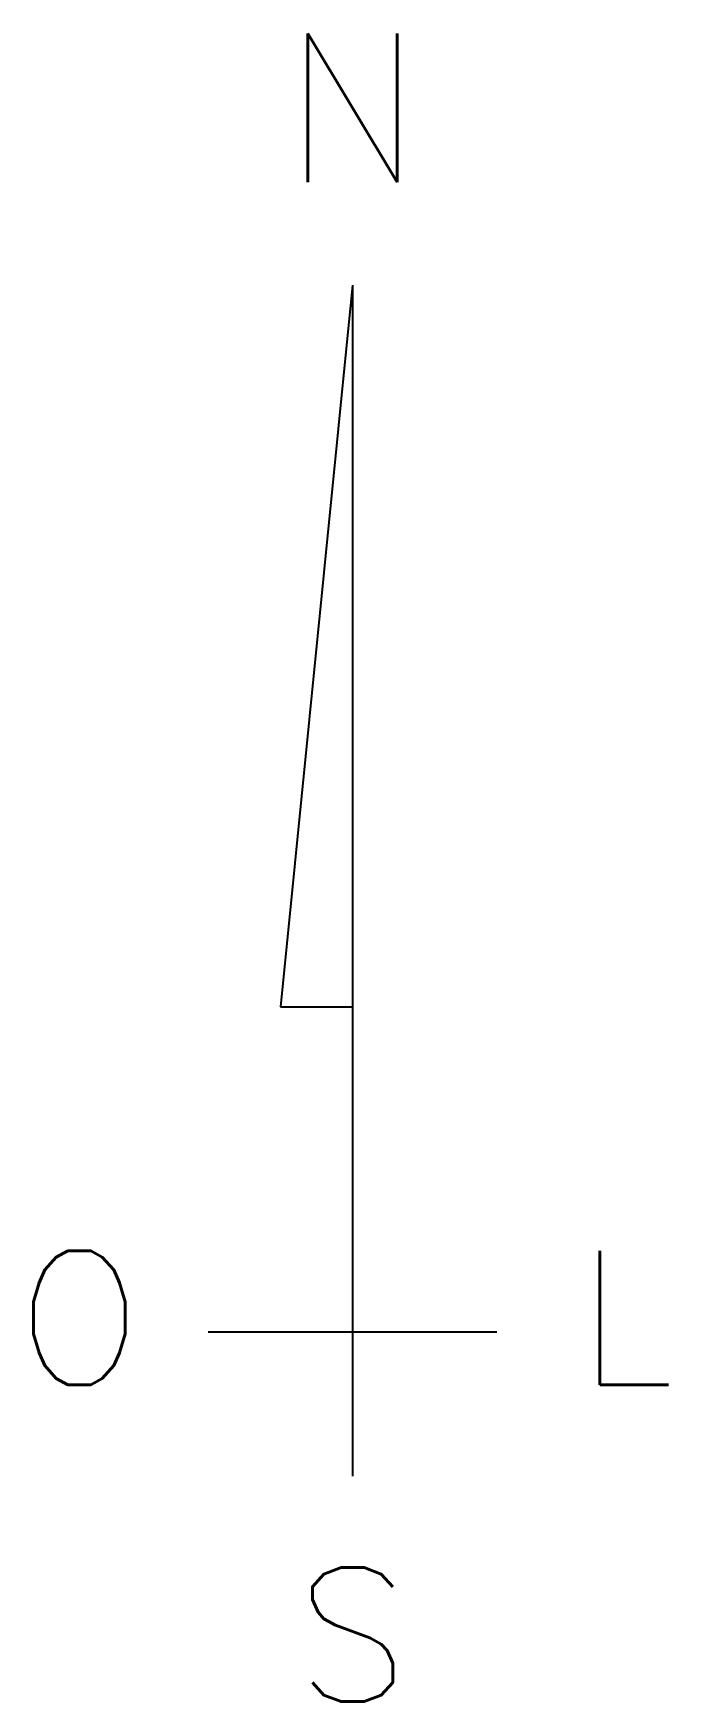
# Model space of a CAD drawing. Header units: millimetres. Extents: x 1154.01 to 1155.08, y -1286.92 to -1284.12.
import ezdxf
from ezdxf.enums import TextEntityAlignment as Align

# ---------------------------------------------------------------- set-up
doc = ezdxf.new("R2010")
doc.units = ezdxf.units.MM
doc.header["$LTSCALE"] = 10
doc.layers.add('Símbolos_Gráficos', color=1, linetype='Continuous')
doc.styles.add('r100', font='romans.shx')
doc.styles.add('r90', font='romans.shx')

msp = doc.modelspace()

# ---------------------------------------------------------------- linework, layer by layer
at = {"layer": 'Símbolos_Gráficos', "color": 3}
for p, q in [((1154.5448, -1284.5417), (1154.4236, -1285.7539)), ((1154.5448, -1284.5417), (1154.5448, -1286.5417)), ((1154.4236, -1285.7539), (1154.5448, -1285.7539)), ((1154.3023, -1286.2993), (1154.7872, -1286.2993))]:
    msp.add_line(p, q, dxfattribs=at)

# ---------------------------------------------------------------- texts
at = {"layer": 'Símbolos_Gráficos', "color": 4, "style": 'r100'}
msp.add_text('N', height=0.25, dxfattribs=at).set_placement((1154.5448, -1284.3687), align=Align.CENTER)
at = {"layer": 'Símbolos_Gráficos', "color": 2, "style": 'r90'}
for s, p in [('O', (1154.0857, -1286.3885)), ('L', (1155.0033, -1286.3885)), ('S', (1154.5448, -1286.9206))]:
    msp.add_text(s, height=0.225, dxfattribs=at).set_placement(p, align=Align.CENTER)

doc.saveas('drawing.dxf')
